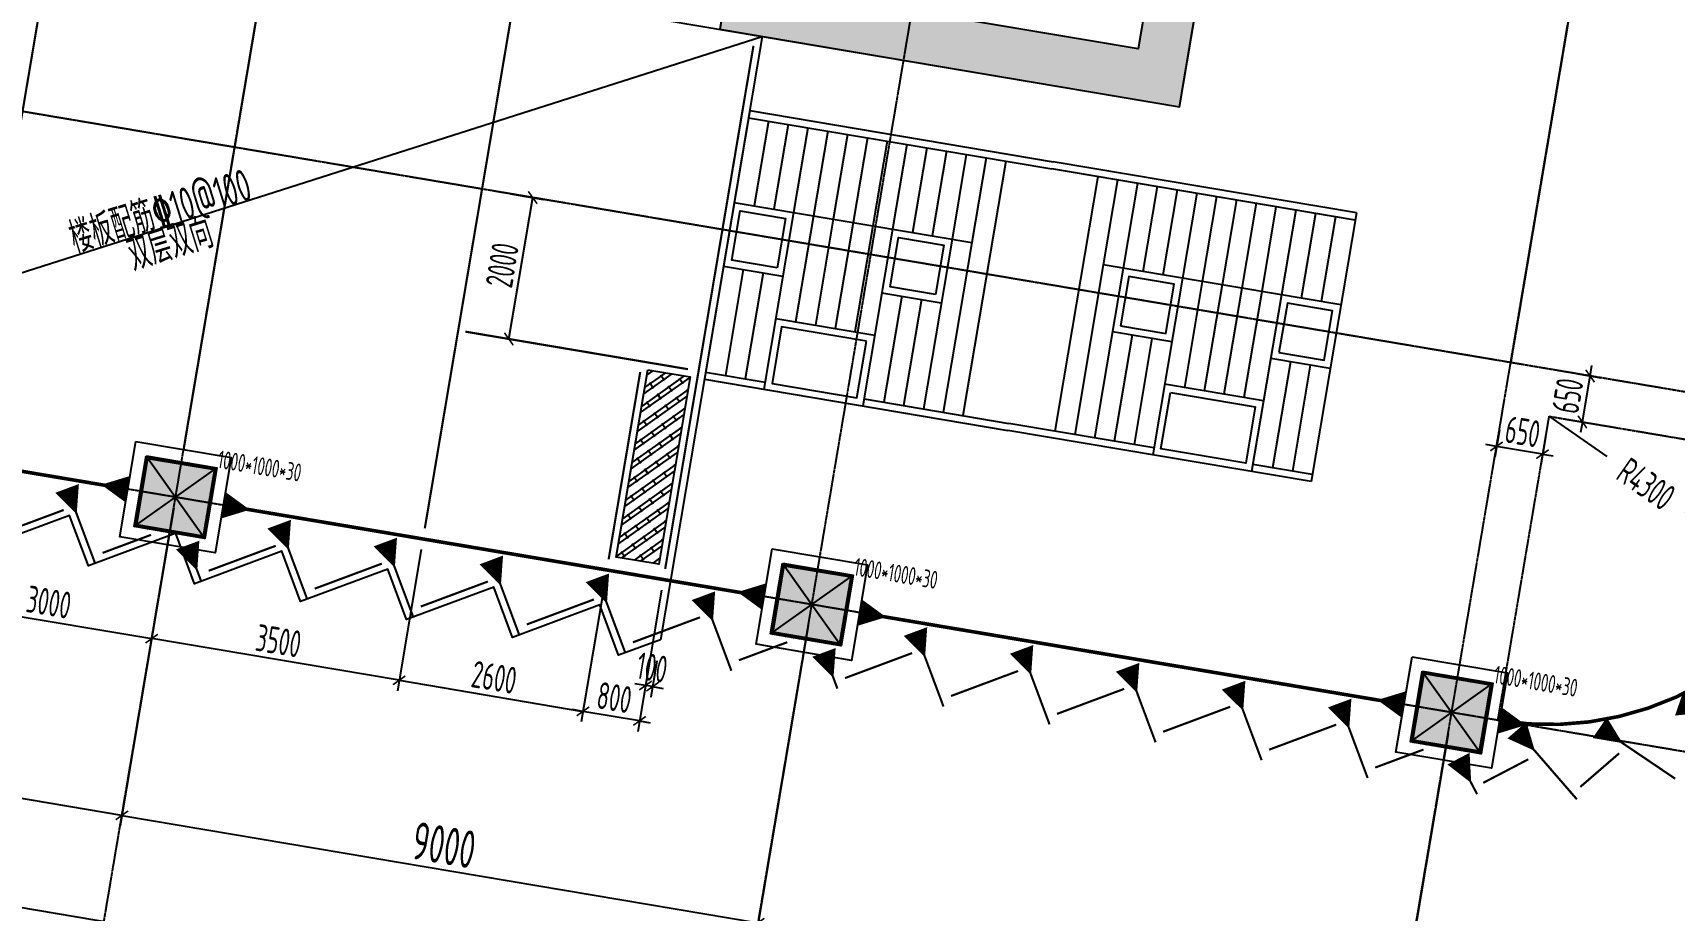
# Model space of a CAD drawing. Header units: inches. Extents: x 27 to 78955, y -206 to 80389.
# Drawn here: x 22057 to 44950, y 27128 to 39366 of the extents above; entities that cross this region are included whole.
import ezdxf
from ezdxf.enums import TextEntityAlignment as Align

# ---------------------------------------------------------------- set-up
doc = ezdxf.new("R2010")
doc.units = ezdxf.units.IN
doc.header["$MEASUREMENT"] = 0
for name, pattern in [('T1-AXIS-150$0$CENTER', [2, 1.25, -0.25, 0.25, -0.25]), ('T1-COLS-F10~F19$0$HIDDEN', [0.375, 0.25, -0.125]), ('T1-PLAN-F11$0$CENTER', [2, 1.25, -0.25, 0.25, -0.25]), ('T1-PLAN-F11$0$HIDDEN', [0.375, 0.25, -0.125])]:
    doc.linetypes.add(name, pattern=pattern)
for name, color, linetype in [('T1-AXIS-150$0$0S-AXIS', 1, 'T1-AXIS-150$0$CENTER'), ('T1-AXIS-150$0$0S-AXIS-DIMS', 1, 'Continuous'), ('T1-COLS-F10~F19$0$0S-COLS', 90, 'T1-COLS-F10~F19$0$HIDDEN'), ('T1-COLS-F10~F19$0$0S-COLS-HATCH', 8, 'Continuous'), ('T1-COLS-F10~F19$0$0S-SCOLS-LINE', 2, 'Continuous'), ('T1-CORE-F11~F19$0$0S-WALL-HATCH', 8, 'Continuous'), ('T1-CORE-F11~F19$0$0S-WALL-LINE', 3, 'Continuous'), ('T1-PLAN-F11$0$0S-AXIS', 21, 'T1-PLAN-F11$0$CENTER'), ('T1-PLAN-F11$0$0S-SBEAM-FB', 7, 'T1-PLAN-F11$0$HIDDEN'), ('T1-PLAN-F11$0$0S-SBEAM-SB', 3, 'T1-PLAN-F11$0$HIDDEN'), ('T1-PLAN-F11$0$0S-SLAB-HOLE', 210, 'Continuous'), ('T1-PLAN-F11$0$0S-SLAB-LINE', 40, 'Continuous'), ('T1-PLAN-F11$0$0S-SLAB-SYMB', 10, 'Continuous'), ('T1-PLAN-F11$0$0S-SLAB-TEXT', 4, 'Continuous'), ('T1-PLAN-F11$0$0S-SYMB', 10, 'Continuous'), ('T1-PLAN-F11$0$0S-SYMB-DIMS', 21, 'Continuous')]:
    doc.layers.add(name, color=color, linetype=linetype)
doc.layers.add('T1-COLS-F10~F19$0$0-COLS-定位用', color=21, linetype='Continuous', plot=False)
doc.styles.add('T1-AXIS-150$0$XD2008', font='xd-hzs.shx', dxfattribs={"width": 0.7, "bigfont": 'xd-hztxt.shx'})
doc.styles.add('T1-COLS-F10~F19$0$XD2008', font='xd-hzs.shx', dxfattribs={"width": 0.7, "bigfont": 'xd-hztxt.shx'})
doc.styles.add('T1-CORE-F11~F19$0$XD2008', font='xd-hzs.shx', dxfattribs={"width": 0.7, "bigfont": 'xd-hztxt.shx'})
doc.styles.add('T1-PLAN-F11$0$XD2008', font='xd-hzs.shx', dxfattribs={"width": 0.7, "bigfont": 'xd-hztxt.shx'})
doc.styles.add('T1-PLAN-F11$0$样式 1', font='XD-HZS.shx', dxfattribs={"width": 0.7, "height": 525, "bigfont": 'xd-hztxt.shx'})
doc.dimstyles.new('T1-AXIS-150$0$XD150$0', dxfattribs={"dimscale": 150, "dimtxt": 3.5, "dimasz": 1, "dimexe": 1, "dimexo": 2, "dimgap": 0.5, "dimtad": 1, "dimdec": 0, "dimdsep": 46, "dimtxsty": 'T1-AXIS-150$0$XD2008', "dimblk": 'T1-AXIS-150$0$_ARCHTICK', "dimcen": 2.5, "dimclrt": 4, "dimaunit": 1, "dimadec": 0, "dimazin": 0, "dimtfac": 1, "dimtdec": 0, "dimtix": 1, "dimtmove": 0, "dimatfit": 3, "dimfxl": 1, "dimtolj": 1, "dimtzin": 0, "dimarcsym": 0})
doc.dimstyles.new('T1-PLAN-F11$0$XD150', dxfattribs={"dimscale": 150, "dimtxt": 2.5, "dimasz": 1.5, "dimexe": 1, "dimexo": 2, "dimgap": 0.5, "dimtad": 1, "dimdec": 0, "dimdsep": 46, "dimtxsty": 'T1-PLAN-F11$0$XD2008', "dimblk": 'T1-PLAN-F11$0$_ARCHTICK', "dimcen": 2.5, "dimclrt": 4, "dimadec": 1, "dimazin": 0, "dimtfac": 1, "dimtdec": 0, "dimtix": 1, "dimtmove": 2, "dimatfit": 3, "dimldrblk": 'T1-PLAN-F11$0$_ARCHTICK', "dimfxl": 1, "dimtolj": 1, "dimtzin": 0, "dimarcsym": 0})
doc.dimstyles.new('T1-PLAN-F11$0$XD150$0', dxfattribs={"dimscale": 150, "dimtxt": 2.5, "dimasz": 1, "dimexe": 1, "dimexo": 2, "dimgap": 0.5, "dimtad": 1, "dimdec": 0, "dimdsep": 46, "dimtxsty": 'T1-PLAN-F11$0$XD2008', "dimblk": 'T1-PLAN-F11$0$_ARCHTICK', "dimcen": 2.5, "dimclrt": 4, "dimadec": 0, "dimazin": 0, "dimtfac": 1, "dimtdec": 0, "dimtix": 1, "dimtmove": 0, "dimatfit": 3, "dimfxl": 1, "dimtolj": 1, "dimtzin": 0, "dimarcsym": 0})

# ---------------------------------------------------------------- blocks, each defined once
blk = doc.blocks.new('T1-COLS-F10~F19$0$COLS-T1-1000x1000x30')
at = {"layer": 'T1-COLS-F10~F19$0$0S-COLS-HATCH'}
h = blk.add_hatch(dxfattribs=at)
h.set_pattern_fill('ANSI31', color=256, scale=5)
h.set_pattern_definition([(45, (0, 0), (-11.22532, 11.22532), [])])
h.paths.add_polyline_path([(-470, 470), (470, 470), (470, -470), (-470, -470)], flags=16)
h.paths.add_polyline_path([(-500, 500), (500, 500), (500, -500), (-500, -500)])
h = blk.add_hatch(color=256, dxfattribs=at)
h.dxf.hatch_style = 1
h.paths.add_polyline_path([(-470, 470), (470, 470), (470, -470), (-470, -470)])
at = {"layer": 'Defpoints', "color": 8}
blk.add_lwpolyline([(-675, 675), (675, 675), (675, -675), (-675, -675)], close=True, dxfattribs=at)
at = {"layer": 'T1-COLS-F10~F19$0$0-COLS-定位用'}
for p, q in [((-500, -500), (500, 500)), ((-500, 500), (500, -500))]:
    blk.add_line(p, q, dxfattribs=at)
at = {"layer": 'T1-COLS-F10~F19$0$0S-SCOLS-LINE'}
for points in [[(-500, 500), (500, 500), (500, -500), (-500, -500)], [(-470, 470), (470, 470), (470, -470), (-470, -470)]]:
    blk.add_lwpolyline(points, close=True, dxfattribs=at)
at = {"layer": 'Defpoints', "insert": (500, 500), "char_height": 250, "attachment_point": 7, "style": 'T1-COLS-F10~F19$0$XD2008'}
blk.add_mtext('\\A1;1000*1000*30', dxfattribs=at)
blk = doc.blocks.new('T1-AXIS-150$0$_ARCHTICK')
at = {"color": 0, "linetype": 'ByBlock', "const_width": 0.15}
blk.add_lwpolyline([(-0.5, -0.5), (0.5, 0.5)], dxfattribs=at)
blk = doc.blocks.new('*D134')
at = {"layer": 'Defpoints', "color": 0, "transparency": 16777216}
for p in [(12288108, 1252524), (12324593, 1246368), (12323595, 1240452)]:
    blk.add_point(p, dxfattribs=at)
at = {"layer": 'T1-AXIS-150$0$0S-AXIS-DIMS', "color": 0, "lineweight": -2, "transparency": 16777216}
for p, q in [((12288059, 1252228), (12287085, 1246459)), ((12287110, 1246607), (12323595, 1240452)), ((12324543, 1246072), (12323570, 1240304))]:
    blk.add_line(p, q, dxfattribs=at)
at = {"layer": 'T1-AXIS-150$0$0S-AXIS-DIMS', "color": 0, "lineweight": -2, "transparency": 16777216, "xscale": 150, "yscale": 150, "zscale": 150}
for p, rotation in [((12287110, 1246607), 170.4236160359815), ((12323595, 1240452), 350.4236160359815)]:
    blk.add_blockref('T1-AXIS-150$0$_ARCHTICK', p, dxfattribs=dict(at, rotation=rotation))
at = {"layer": 'T1-AXIS-150$0$0S-AXIS-DIMS', "color": 4, "transparency": 16777216, "insert": (12305409, 1243862), "char_height": 525, "attachment_point": 5, "rotation": 350.4236, "style": 'T1-AXIS-150$0$XD2008'}
blk.add_mtext('\\A1;37000', dxfattribs=at)
blk = doc.blocks.new('*D135')
at = {"layer": 'Defpoints', "color": 0, "transparency": 16777216}
for p in [(12301913, 1250195), (12310788, 1248697), (12310039, 1244260)]:
    blk.add_point(p, dxfattribs=at)
at = {"layer": 'T1-AXIS-150$0$0S-AXIS-DIMS', "color": 0, "lineweight": -2, "transparency": 16777216}
for p, q in [((12301863, 1249899), (12301140, 1245609)), ((12310738, 1248401), (12310014, 1244112)), ((12301165, 1245757), (12310039, 1244260))]:
    blk.add_line(p, q, dxfattribs=at)
at = {"layer": 'T1-AXIS-150$0$0S-AXIS-DIMS', "color": 0, "lineweight": -2, "transparency": 16777216, "xscale": 150, "yscale": 150, "zscale": 150}
for p, rotation in [((12301165, 1245757), 170.4236160359786), ((12310039, 1244260), 350.4236160359786)]:
    blk.add_blockref('T1-AXIS-150$0$_ARCHTICK', p, dxfattribs=dict(at, rotation=rotation))
at = {"layer": 'T1-AXIS-150$0$0S-AXIS-DIMS', "color": 4, "transparency": 16777216, "insert": (12305658, 1245341), "char_height": 525, "attachment_point": 5, "rotation": 350.4236, "style": 'T1-AXIS-150$0$XD2008'}
blk.add_mtext('\\A1;9000', dxfattribs=at)
blk = doc.blocks.new('*D136')
at = {"layer": 'Defpoints', "color": 0, "transparency": 16777216}
for p in [(12310788, 1248697), (12319712, 1247192), (12318963, 1242754)]:
    blk.add_point(p, dxfattribs=at)
at = {"layer": 'T1-AXIS-150$0$0S-AXIS-DIMS', "color": 0, "lineweight": -2, "transparency": 16777216}
for p, q in [((12310738, 1248401), (12310014, 1244112)), ((12319662, 1246896), (12318938, 1242607)), ((12310039, 1244260), (12318963, 1242754))]:
    blk.add_line(p, q, dxfattribs=at)
at = {"layer": 'T1-AXIS-150$0$0S-AXIS-DIMS', "color": 0, "lineweight": -2, "transparency": 16777216, "xscale": 150, "yscale": 150, "zscale": 150}
for p, rotation in [((12310039, 1244260), 170.4236160359786), ((12318963, 1242754), 350.4236160359786)]:
    blk.add_blockref('T1-AXIS-150$0$_ARCHTICK', p, dxfattribs=dict(at, rotation=rotation))
at = {"layer": 'T1-AXIS-150$0$0S-AXIS-DIMS', "color": 4, "transparency": 16777216, "insert": (12314557, 1243840), "char_height": 525, "attachment_point": 5, "rotation": 350.4236, "style": 'T1-AXIS-150$0$XD2008'}
blk.add_mtext('\\A1;9050', dxfattribs=at)
blk = doc.blocks.new('*D137')
at = {"layer": 'Defpoints', "color": 0, "transparency": 16777216}
for p in [(12319712, 1247192), (12324593, 1246368), (12323844, 1241931)]:
    blk.add_point(p, dxfattribs=at)
at = {"layer": 'T1-AXIS-150$0$0S-AXIS-DIMS', "color": 0, "lineweight": -2, "transparency": 16777216}
for p, q in [((12319662, 1246896), (12318938, 1242607)), ((12324543, 1246072), (12323819, 1241783)), ((12318963, 1242754), (12323844, 1241931))]:
    blk.add_line(p, q, dxfattribs=at)
at = {"layer": 'T1-AXIS-150$0$0S-AXIS-DIMS', "color": 0, "lineweight": -2, "transparency": 16777216, "xscale": 150, "yscale": 150, "zscale": 150}
for p, rotation in [((12318963, 1242754), 170.4236160359781), ((12323844, 1241931), 350.4236160359781)]:
    blk.add_blockref('T1-AXIS-150$0$_ARCHTICK', p, dxfattribs=dict(at, rotation=rotation))
at = {"layer": 'T1-AXIS-150$0$0S-AXIS-DIMS', "color": 4, "transparency": 16777216, "insert": (12321460, 1242675), "char_height": 525, "attachment_point": 5, "rotation": 350.4236, "style": 'T1-AXIS-150$0$XD2008'}
blk.add_mtext('\\A1;4950', dxfattribs=at)
blk = doc.blocks.new('*D151')
at = {"layer": 'Defpoints', "color": 0, "transparency": 16777216}
for p in [(12292990, 1251700), (12301913, 1250195), (12292241, 1247263)]:
    blk.add_point(p, dxfattribs=at)
at = {"layer": 'T1-AXIS-150$0$0S-AXIS-DIMS', "color": 0, "lineweight": -2, "transparency": 16777216}
for p, q in [((12292940, 1251404), (12292216, 1247115)), ((12301863, 1249899), (12301140, 1245609)), ((12301165, 1245757), (12292241, 1247263))]:
    blk.add_line(p, q, dxfattribs=at)
at = {"layer": 'T1-AXIS-150$0$0S-AXIS-DIMS', "color": 0, "lineweight": -2, "transparency": 16777216, "xscale": 150, "yscale": 150, "zscale": 150}
for p, rotation in [((12292241, 1247263), 170.423616035984), ((12301165, 1245757), 350.423616035984)]:
    blk.add_blockref('T1-AXIS-150$0$_ARCHTICK', p, dxfattribs=dict(at, rotation=rotation))
at = {"layer": 'T1-AXIS-150$0$0S-AXIS-DIMS', "color": 4, "transparency": 16777216, "insert": (12296759, 1246843), "char_height": 525, "attachment_point": 5, "rotation": 350.4236, "style": 'T1-AXIS-150$0$XD2008'}
blk.add_mtext('\\A1;9050', dxfattribs=at)
blk = doc.blocks.new('T1-PLAN-F11$0$Stair-全段')
at = {"layer": 'T1-PLAN-F11$0$0S-SYMB'}
for points in [[(-8220, 3800), (-3930, 3800)], [(-8220, 3800), (-8220, 0)], [(-8220, 3700), (-3930, 3700)], [(-7940, 3700), (-7940, 2500)], [(-7660, 3700), (-7660, 2500)], [(-7380, 3700), (-7380, 2500)], [(-7100, 3700), (-7100, 2500)], [(-6820, 3700), (-6820, 2500)], [(-6540, 3700), (-6540, 2500)], [(-6260, 3700), (-6260, 2500)], [(-5980, 3700), (-5980, 2500)], [(-5700, 3700), (-5700, 2500)], [(-5420, 3700), (-5420, 2500)], [(-5140, 3700), (-5140, 2500)], [(-4860, 3700), (-4860, 2500)], [(-4580, 3700), (-4580, 100)], [(360, 3800), (-3930, 3800)], [(360, 3700), (-3930, 3700)], [(-3280, 3700), (-3280, 100)], [(-3000, 3700), (-3000, 2500)], [(-2720, 3700), (-2720, 2500)], [(-2440, 3700), (-2440, 2500)], [(-2160, 3700), (-2160, 2500)], [(-1880, 3700), (-1880, 2500)], [(-1600, 3700), (-1600, 2500)], [(-1320, 3700), (-1320, 2500)], [(-1040, 3700), (-1040, 2500)], [(-760, 3700), (-760, 2500)], [(-480, 3700), (-480, 2500)], [(-200, 3700), (-200, 2500)], [(80, 3700), (80, 2500)], [(360, 3800), (360, 0)], [(-8220, 2500), (-4860, 2500)], [(-7380, 2500), (-7380, 0)], [(-7100, 2500), (-7100, 1000)], [(-6820, 2500), (-6820, 1000)], [(-6540, 2500), (-6540, 1000)], [(-6260, 2500), (-6260, 1000)], [(-5980, 2500), (-5980, 0)], [(-5140, 2500), (-5140, 100)], [(-4860, 2500), (-4860, 100)], [(360, 2500), (-3000, 2500)], [(-3000, 2500), (-3000, 100)], [(-2720, 2500), (-2720, 100)], [(-1880, 2500), (-1880, 0)], [(-1600, 2500), (-1600, 1000)], [(-1320, 2500), (-1320, 1000)], [(-1040, 2500), (-1040, 1000)], [(-760, 2500), (-760, 1000)], [(-480, 2500), (-480, 0)], [(-8220, 1600), (-7380, 1600)], [(-7940, 1600), (-7940, 100)], [(-7660, 1600), (-7660, 100)], [(-5980, 1600), (-5140, 1600)], [(-5700, 1600), (-5700, 100)], [(-5420, 1600), (-5420, 100)], [(-1880, 1600), (-2720, 1600)], [(-2440, 1600), (-2440, 100)], [(-2160, 1600), (-2160, 100)], [(360, 1600), (-480, 1600)], [(-200, 1600), (-200, 100)], [(80, 1600), (80, 100)], [(-7380, 1000), (-5980, 1000)], [(-480, 1000), (-1880, 1000)], [(-8220, 100), (-7380, 100)], [(-8220, 0), (-3930, 0)], [(-5980, 100), (-3930, 100)], [(-1880, 100), (-3930, 100)], [(360, 0), (-3930, 0)], [(360, 100), (-480, 100)]]:
    blk.add_lwpolyline(points, dxfattribs=at)
for points in [[(-7480, 1700), (-8120, 1700), (-8120, 2400), (-7480, 2400)], [(-5240, 1700), (-5880, 1700), (-5880, 2400), (-5240, 2400)], [(-2620, 1700), (-1980, 1700), (-1980, 2400), (-2620, 2400)], [(-380, 1700), (260, 1700), (260, 2400), (-380, 2400)], [(-6080, 900), (-7280, 900), (-7280, 100), (-6080, 100)], [(-1780, 900), (-580, 900), (-580, 100), (-1780, 100)]]:
    blk.add_lwpolyline(points, close=True, dxfattribs=at)
blk = doc.blocks.new('T1-CORE-F11~F19')
at = {"layer": 'T1-CORE-F11~F19$0$0S-WALL-HATCH'}
h = blk.add_hatch(color=256, dxfattribs=at)
h.dxf.hatch_style = 1
h.paths.add_polyline_path([(12310816, 1275009), (12310591, 1273678), (12310295, 1273728), (12310462, 1274714), (12304496, 1275721), (12305012, 1278777), (12303533, 1279027), (12303017, 1275970), (12302327, 1276087), (12302959, 1279834), (12310650, 1278536), (12310534, 1277846), (12305308, 1278728), (12304850, 1276016)])
h = blk.add_hatch(color=256, dxfattribs=at)
h.dxf.hatch_style = 1
h.paths.add_polyline_path([(12318893, 1273292), (12319525, 1277039), (12312622, 1278203), (12312506, 1277513), (12318718, 1276465), (12318260, 1273753), (12318260, 1273753), (12318211, 1273458), (12318202, 1273408)])
h = blk.add_hatch(color=256, dxfattribs=at)
h.dxf.hatch_style = 1
h.paths.add_polyline_path([(12302601, 1273505), (12301911, 1273621), (12300547, 1265536), (12301237, 1265419), (12301719, 1268279), (12302557, 1268137), (12302624, 1268532), (12301786, 1268673)])
h = blk.add_hatch(color=256, dxfattribs=at)
h.dxf.hatch_style = 1
h.paths.add_polyline_path([(12309231, 1267417), (12309996, 1271953), (12309503, 1272036), (12309553, 1272332), (12310342, 1272199), (12309526, 1267367), (12311449, 1267043), (12311383, 1266649), (12305663, 1267613), (12305181, 1264754), (12304836, 1264812), (12305385, 1268066)])
h = blk.add_hatch(color=256, dxfattribs=at)
h.dxf.hatch_style = 1
h.paths.add_polyline_path([(12318477, 1270827), (12317786, 1270943), (12316971, 1266111), (12314112, 1266594), (12314045, 1266199), (12316905, 1265717), (12316422, 1262857), (12317112, 1262741)])
h = blk.add_hatch(color=256, dxfattribs=at)
h.dxf.hatch_style = 1
h.paths.add_polyline_path([(12304237, 1261262), (12304582, 1261204), (12304100, 1258344), (12306959, 1257862), (12306843, 1257172), (12299349, 1258436), (12299948, 1261986), (12300638, 1261869), (12300155, 1259010), (12303755, 1258403)])
h = blk.add_hatch(color=256, dxfattribs=at)
h.dxf.hatch_style = 1
h.paths.add_polyline_path([(12309622, 1257413), (12309505, 1256723), (12315915, 1255641), (12316514, 1259191), (12315823, 1259307), (12315341, 1256448)])
at = {"layer": 'Defpoints', "color": 6}
for p, q in [((12314003, 1277970), (12315267, 1277047)), ((12314348, 1277912), (12314429, 1277189)), ((12313886, 1277280), (12315383, 1277738)), ((12314231, 1277222), (12314545, 1277879)), ((12314724, 1277139), (12315038, 1277796)), ((12314841, 1277829), (12314922, 1277106)), ((12314881, 1277467), (12314768, 1276795)), ((12318052, 1268312), (12317495, 1269217)), ((12317362, 1268429), (12318185, 1269101)), ((12317774, 1268765), (12319968, 1268395))]:
    blk.add_line(p, q, dxfattribs=at)
at = {"layer": 'Defpoints'}
for p, q in [((12301245, 1269677), (12302235, 1271336)), ((12301545, 1271452), (12301936, 1269561)), ((12301740, 1270506), (12304019, 1270122)), ((12302258, 1257945), (12303163, 1258502)), ((12302374, 1258636), (12303046, 1257812))]:
    blk.add_line(p, q, dxfattribs=at)
at = {"layer": 'Defpoints', "color": 6}
for points in [[(12314003, 1277970), (12315383, 1277738), (12315267, 1277047), (12313886, 1277280)], [(12314348, 1277912), (12314545, 1277879), (12314429, 1277189), (12314231, 1277222)], [(12314841, 1277829), (12315038, 1277796), (12314922, 1277106), (12314724, 1277139)], [(12317362, 1268429), (12317495, 1269217), (12318185, 1269101), (12318052, 1268312)]]:
    blk.add_lwpolyline(points, close=True, dxfattribs=at)
for points in [[(12314635, 1277509), (12314717, 1277995), (12316347, 1277720)], [(12314388, 1277550), (12314275, 1276878), (12316633, 1276480)]]:
    blk.add_lwpolyline(points, dxfattribs=at)
at = {"layer": 'Defpoints'}
for points in [[(12301545, 1271452), (12302235, 1271336), (12301936, 1269561), (12301245, 1269677)], [(12302374, 1258636), (12303163, 1258502), (12303046, 1257812), (12302258, 1257945)]]:
    blk.add_lwpolyline(points, close=True, dxfattribs=at)
blk.add_lwpolyline([(12302710, 1258224), (12302605, 1257601), (12304407, 1257296)], dxfattribs=at)
at = {"layer": 'T1-CORE-F11~F19$0$0S-WALL-LINE'}
for points in [[(12310816, 1275009), (12310591, 1273678), (12310295, 1273728), (12310462, 1274714), (12304496, 1275721), (12305012, 1278777), (12303533, 1279027), (12303017, 1275970), (12302327, 1276087), (12302959, 1279834), (12310650, 1278536), (12310534, 1277846), (12305308, 1278728), (12304850, 1276016), (12310816, 1275009)], [(12318893, 1273292), (12319525, 1277039), (12312622, 1278203), (12312506, 1277513), (12318718, 1276465), (12318260, 1273753), (12318260, 1273753), (12318211, 1273458), (12318211, 1273458), (12318202, 1273408), (12318893, 1273292)], [(12302601, 1273505), (12301911, 1273621), (12301911, 1273621), (12300547, 1265536), (12301237, 1265419), (12301719, 1268279), (12302557, 1268137), (12302624, 1268532), (12301786, 1268673), (12302601, 1273505)], [(12309231, 1267417), (12309996, 1271953), (12309503, 1272036), (12309553, 1272332), (12310342, 1272199), (12309526, 1267367), (12311449, 1267043), (12311383, 1266649), (12305663, 1267613), (12305181, 1264754), (12304836, 1264812), (12305385, 1268066), (12309231, 1267417), (12309231, 1267417)], [(12318477, 1270827), (12317786, 1270943), (12316971, 1266111), (12314112, 1266594), (12314045, 1266199), (12316905, 1265717), (12316422, 1262857), (12317112, 1262741), (12318477, 1270827)]]:
    blk.add_lwpolyline(points, dxfattribs=at)
for points in [[(12304237, 1261262), (12304582, 1261204), (12304100, 1258344), (12306959, 1257862), (12306843, 1257172), (12299349, 1258436), (12299948, 1261986), (12300638, 1261869), (12300155, 1259010), (12303755, 1258403)], [(12309622, 1257413), (12309505, 1256723), (12315915, 1255641), (12316514, 1259191), (12315823, 1259307), (12315341, 1256448)]]:
    blk.add_lwpolyline(points, close=True, dxfattribs=at)
at = {"layer": 'Defpoints', "color": 6, "char_height": 150, "rotation": 350.4236, "style": 'T1-CORE-F11~F19$0$XD2008'}
for s, insert, attachment_point in [('\\A1;F19:1400x1100 洞顶齐板底', (12314773, 1278010), 7), ('\\A1;贾工用，预留273套管 ', (12314916, 1276745), 1), ('\\A1;F18:预留套管 中心标高距梁底200 ', (12314924, 1276793), 7), ('\\A1;F16~F17:800x400 洞顶齐板底', (12318225, 1268713), 7), ('\\A1;F19:800x800 洞顶齐梁底', (12318217, 1268666), 1)]:
    blk.add_mtext(s, dxfattribs=dict(at, insert=insert, attachment_point=attachment_point))
at = {"layer": 'Defpoints', "char_height": 150, "rotation": 350.4236, "style": 'T1-CORE-F11~F19$0$XD2008'}
for s, insert, attachment_point in [('\\A1;F10~F15:1800x600 洞顶齐板底', (12302191, 1270455), 7), ('\\A1;F19:1800x1000 洞顶齐板底', (12302183, 1270407), 1), ('\\A1;F10~F12:800x400 洞顶齐板底', (12302662, 1257615), 7)]:
    blk.add_mtext(s, dxfattribs=dict(at, insert=insert, attachment_point=attachment_point))
blk = doc.blocks.new('T1-PLAN-F11$0$0')
at = {"layer": 'T1-PLAN-F11$0$0S-SBEAM-FB', "linetype": 'Continuous', "const_width": 50}
blk.add_lwpolyline([(183385, -5872, 0.410812), (187660, -1597, 0.410812)], format="xyb", dxfattribs=at)
for points in [[(171660, -5872), (172985, -5872)], [(174335, -5872), (182035, -5872)]]:
    blk.add_lwpolyline(points, dxfattribs=at)
blk = doc.blocks.new('T1-PLAN-F11$0$_ARCHTICK')
at = {"color": 0, "linetype": 'ByBlock', "const_width": 0.15}
blk.add_lwpolyline([(-0.5, -0.5), (0.5, 0.5)], dxfattribs=at)
blk = doc.blocks.new('*D166')
at = {"layer": 'Defpoints', "color": 0, "transparency": 16777216}
for p in [(21114, 33535), (24073, 33036), (23715, 30916)]:
    blk.add_point(p, dxfattribs=at)
at = {"layer": 'T1-PLAN-F11$0$0S-SYMB-DIMS', "color": 0, "lineweight": -2, "transparency": 16777216}
for p, q in [((21065, 33239), (20732, 31267)), ((24023, 32740), (23690, 30768)), ((20757, 31415), (23715, 30916))]:
    blk.add_line(p, q, dxfattribs=at)
at = {"layer": 'T1-PLAN-F11$0$0S-SYMB-DIMS', "color": 0, "lineweight": -2, "transparency": 16777216, "xscale": 150, "yscale": 150, "zscale": 150}
for p, rotation in [((20757, 31415), 170.4236160328897), ((23715, 30916), 350.4236160328897)]:
    blk.add_blockref('T1-PLAN-F11$0$_ARCHTICK', p, dxfattribs=dict(at, rotation=rotation))
at = {"layer": 'T1-PLAN-F11$0$0S-SYMB-DIMS', "color": 4, "transparency": 16777216, "insert": (22280, 31424), "char_height": 375, "attachment_point": 5, "rotation": 350.4236, "style": 'T1-PLAN-F11$0$XD2008'}
blk.add_mtext('\\A1;3000', dxfattribs=at)
blk = doc.blocks.new('*D167')
at = {"layer": 'Defpoints', "color": 0, "transparency": 16777216}
for p in [(24073, 33036), (27524, 32454), (23715, 30916)]:
    blk.add_point(p, dxfattribs=at)
at = {"layer": 'T1-PLAN-F11$0$0S-SYMB-DIMS', "color": 0, "lineweight": -2, "transparency": 16777216}
for p, q in [((24023, 32740), (23690, 30768)), ((27474, 32158), (27141, 30186)), ((27166, 30334), (23715, 30916))]:
    blk.add_line(p, q, dxfattribs=at)
at = {"layer": 'T1-PLAN-F11$0$0S-SYMB-DIMS', "color": 0, "lineweight": -2, "transparency": 16777216, "xscale": 150, "yscale": 150, "zscale": 150}
for p, rotation in [((23715, 30916), 170.4236160328897), ((27166, 30334), 350.4236160328897)]:
    blk.add_blockref('T1-PLAN-F11$0$_ARCHTICK', p, dxfattribs=dict(at, rotation=rotation))
at = {"layer": 'T1-PLAN-F11$0$0S-SYMB-DIMS', "color": 4, "transparency": 16777216, "insert": (25484, 30884), "char_height": 375, "attachment_point": 5, "rotation": 350.4236, "style": 'T1-PLAN-F11$0$XD2008'}
blk.add_mtext('\\A1;3500', dxfattribs=at)
blk = doc.blocks.new('*D187')
at = {"layer": 'Defpoints', "color": 0, "transparency": 16777216}
for p in [(27524, 32454), (30088, 32021), (29730, 29901)]:
    blk.add_point(p, dxfattribs=at)
at = {"layer": 'T1-PLAN-F11$0$0S-SYMB-DIMS', "color": 0, "lineweight": -2, "transparency": 16777216}
for p, q in [((27474, 32158), (27141, 30186)), ((30038, 31725), (29705, 29753)), ((27166, 30334), (29730, 29901))]:
    blk.add_line(p, q, dxfattribs=at)
at = {"layer": 'T1-PLAN-F11$0$0S-SYMB-DIMS', "color": 0, "lineweight": -2, "transparency": 16777216, "xscale": 150, "yscale": 150, "zscale": 150}
for p, rotation in [((27166, 30334), 170.4236160328897), ((29730, 29901), 350.4236160328897)]:
    blk.add_blockref('T1-PLAN-F11$0$_ARCHTICK', p, dxfattribs=dict(at, rotation=rotation))
at = {"layer": 'T1-PLAN-F11$0$0S-SYMB-DIMS', "color": 4, "transparency": 16777216, "insert": (28492, 30376), "char_height": 375, "attachment_point": 5, "rotation": 350.4236, "style": 'T1-PLAN-F11$0$XD2008'}
blk.add_mtext('\\A1;2600', dxfattribs=at)
blk = doc.blocks.new('*D195')
at = {"layer": 'Defpoints', "color": 0, "transparency": 16777216}
for p in [(43311, 34658), (43777, 34579), (43202, 34017)]:
    blk.add_point(p, dxfattribs=at)
at = {"layer": 'T1-PLAN-F11$0$0S-SYMB-DIMS', "color": 0, "lineweight": -2, "transparency": 16777216}
for p, q in [((43606, 34608), (43925, 34555)), ((43669, 33939), (43777, 34579)), ((43777, 34579), (43802, 34727)), ((43498, 33967), (43817, 33914)), ((43669, 33939), (43644, 33791))]:
    blk.add_line(p, q, dxfattribs=at)
at = {"layer": 'T1-PLAN-F11$0$0S-SYMB-DIMS', "color": 0, "lineweight": -2, "transparency": 16777216, "xscale": 150, "yscale": 150, "zscale": 150}
for p, rotation in [((43777, 34579), 260.4236160658563), ((43669, 33939), 80.42361606585625)]:
    blk.add_blockref('T1-PLAN-F11$0$_ARCHTICK', p, dxfattribs=dict(at, rotation=rotation))
at = {"layer": 'T1-PLAN-F11$0$0S-SYMB-DIMS', "color": 4, "transparency": 16777216, "insert": (43464, 34303), "char_height": 375, "attachment_point": 5, "rotation": 80.4236, "style": 'T1-PLAN-F11$0$XD2008'}
blk.add_mtext('\\A1;650', dxfattribs=at)
blk = doc.blocks.new('*D196')
at = {"layer": 'Defpoints', "color": 0, "transparency": 16777216}
for p in [(42561, 34125), (43202, 34017), (42472, 33597)]:
    blk.add_point(p, dxfattribs=at)
at = {"layer": 'T1-PLAN-F11$0$0S-SYMB-DIMS', "color": 0, "lineweight": -2, "transparency": 16777216}
for p, q in [((42512, 33830), (42447, 33449)), ((43153, 33721), (43088, 33341)), ((42472, 33597), (42325, 33622)), ((43113, 33489), (42472, 33597)), ((43113, 33489), (43261, 33464))]:
    blk.add_line(p, q, dxfattribs=at)
at = {"layer": 'T1-PLAN-F11$0$0S-SYMB-DIMS', "color": 0, "lineweight": -2, "transparency": 16777216, "xscale": 150, "yscale": 150, "zscale": 150}
for p, rotation in [((42472, 33597), 350.4236160328897), ((43113, 33489), 170.4236160328897)]:
    blk.add_blockref('T1-PLAN-F11$0$_ARCHTICK', p, dxfattribs=dict(at, rotation=rotation))
at = {"layer": 'T1-PLAN-F11$0$0S-SYMB-DIMS', "color": 4, "transparency": 16777216, "insert": (42837, 33802), "char_height": 375, "attachment_point": 5, "rotation": 350.4236, "style": 'T1-PLAN-F11$0$XD2008'}
blk.add_mtext('\\A1;650', dxfattribs=at)
blk = doc.blocks.new('*D197')
at = {"layer": 'Defpoints', "color": 0, "transparency": 16777216}
for p in [(43202, 34017), (46731, 31560)]:
    blk.add_point(p, dxfattribs=at)
at = {"layer": 'T1-PLAN-F11$0$0S-SYMB-DIMS', "color": 0, "lineweight": -2, "transparency": 16777216}
for p, q in [((43202, 34017), (44010, 33455)), ((46731, 31560), (45108, 32691))]:
    blk.add_line(p, q, dxfattribs=at)
blk.add_arc((43202, 34017), 4300, 264.421, 327.1482, dxfattribs=at)
at = {"layer": 'T1-PLAN-F11$0$0S-SYMB-DIMS', "color": 0, "lineweight": -2, "transparency": 16777216, "xscale": 225, "yscale": 225, "zscale": 225, "rotation": 325.1494689965838}
blk.add_blockref('T1-PLAN-F11$0$_ARCHTICK', (46731, 31560), dxfattribs=at)
at = {"layer": 'T1-PLAN-F11$0$0S-SYMB-DIMS', "color": 4, "transparency": 16777216, "insert": (44559, 33073), "char_height": 375, "attachment_point": 5, "rotation": 325.1495, "style": 'T1-PLAN-F11$0$XD2008'}
blk.add_mtext('\\A1;R4300', dxfattribs=at)
blk = doc.blocks.new('T1-PLAN-F11$0$幕墙钢梁')
at = {"layer": 'Defpoints', "color": 8, "linetype": 'T1-PLAN-F11$0$CENTER'}
blk.add_lwpolyline([(-27100, 27100), (0, 27100), (0, 0), (-27100, 0)], close=True, dxfattribs=at)
at = {"layer": 'T1-PLAN-F11$0$0S-SBEAM-SB', "linetype": 'Continuous'}
for points in [[(4354, -4509, 30, 30, 0), (3454, -4359, 30, 350, 0), (3108, -4301, 0, 0, 0)], [(3228, -5342, 30, 30, 0), (2391, -4961, 30, 350, 0), (2072, -4815, 0, 0, 0)], [(-10562, -5080, 350, 30, 0), (-10387, -5383, 30, 30, 0), (-10003, -6047, 0, 0, 0)], [(-7562, -5080, 350, 30, 0), (-7387, -5383, 30, 30, 0), (-7003, -6047, 0, 0, 0)], [(-6062, -5080, 350, 30, 0), (-5887, -5383, 30, 30, 0), (-5503, -6047, 0, 0, 0)], [(-4562, -5080, 350, 30, 0), (-4387, -5383, 30, 30, 0), (-4003, -6047, 0, 0, 0)], [(-3062, -5080, 350, 30, 0), (-2887, -5383, 30, 30, 0), (-2503, -6047, 0, 0, 0)], [(-1562, -5080, 350, 30, 0), (-1387, -5383, 30, 30, 0), (-1003, -6047, 0, 0, 0)], [(1924, -5854, 30, 30, 0), (1209, -5265, 30, 350, 0), (939, -5042, 0, 0, 0)], [(2398, -5123, 30, 30, 0), (1942, -5675, 0, 0, 0)], [(-8773, -5580, 350, 30, 0), (-8598, -5883, 30, 30, 0), (-8503, -6047, 0, 0, 0)], [(-7559, -5385, 30, 30, 0), (-8424, -5885, 0, 0, 0)], [(-6059, -5385, 30, 30, 0), (-6924, -5885, 0, 0, 0)], [(-4559, -5385, 30, 30, 0), (-5424, -5885, 0, 0, 0)], [(-3059, -5385, 30, 30, 0), (-3924, -5885, 0, 0, 0)], [(-1559, -5385, 30, 30, 0), (-2424, -5885, 0, 0, 0)], [(201, -5569, 350, 30, 0), (413, -5848, 30, 30, 0), (539, -6014, 0, 0, 0)], [(1163, -5416, 30, 30, 0), (598, -5844, 0, 0, 0)], [(-9301, -5525, 30, 30, 0), (-9924, -5885, 0, 0, 0)], [(-301, -5525, 30, 30, 0), (-924, -5885, 0, 0, 0)]]:
    blk.add_lwpolyline(points, format="xyseb", dxfattribs=at)
at = {"layer": 'T1-PLAN-F11$0$0S-SBEAM-SB'}
for points in [[(-19562, -5080, 350, 30, 0), (-19387, -5383, 30, 30, 0), (-19003, -6047, 0, 0, 0)], [(-16562, -5080, 350, 30, 0), (-16387, -5383, 30, 30, 0), (-16003, -6047, 0, 0, 0)], [(-15062, -5080, 350, 30, 0), (-14887, -5383, 30, 30, 0), (-14503, -6047, 0, 0, 0)], [(-13562, -5080, 350, 30, 0), (-13387, -5383, 30, 30, 0), (-13003, -6047, 0, 0, 0)], [(-12062, -5080, 350, 30, 0), (-11887, -5383, 30, 30, 0), (-11503, -6047, 0, 0, 0)], [(-19559, -5385, 30, 30, 0), (-20424, -5885, 0, 0, 0)], [(-17773, -5580, 350, 30, 0), (-17598, -5883, 30, 30, 0), (-17503, -6047, 0, 0, 0)], [(-16559, -5385, 30, 30, 0), (-17424, -5885, 0, 0, 0)], [(-15059, -5385, 30, 30, 0), (-15924, -5885, 0, 0, 0)], [(-13559, -5385, 30, 30, 0), (-14424, -5885, 0, 0, 0)], [(-12059, -5385, 30, 30, 0), (-12924, -5885, 0, 0, 0)], [(-10559, -5385, 30, 30, 0), (-11424, -5885, 0, 0, 0)], [(-18301, -5525, 30, 30, 0), (-18924, -5885, 0, 0, 0)]]:
    blk.add_lwpolyline(points, format="xyseb", dxfattribs=at)
at = {"layer": 'T1-PLAN-F11$0$0S-SBEAM-SB', "linetype": 'Continuous', "const_width": 30}
blk.add_lwpolyline([(-10559, -5385), (-11050, -5669)], dxfattribs=at)
blk = doc.blocks.new('*D211')
at = {"layer": 'Defpoints', "color": 0, "transparency": 16777216}
for p in [(30876, 31888), (30811, 30901), (30602, 30262)]:
    blk.add_point(p, dxfattribs=at)
at = {"layer": 'T1-PLAN-F11$0$0S-SYMB-DIMS', "color": 0, "lineweight": -2, "transparency": 16777216}
for p, q in [((30827, 31592), (30577, 30114)), ((30761, 30605), (30676, 30098)), ((30602, 30262), (30454, 30287)), ((30701, 30246), (30602, 30262)), ((30701, 30246), (30849, 30221))]:
    blk.add_line(p, q, dxfattribs=at)
at = {"layer": 'T1-PLAN-F11$0$0S-SYMB-DIMS', "color": 0, "lineweight": -2, "transparency": 16777216, "xscale": 150, "yscale": 150, "zscale": 150}
for p, rotation in [((30602, 30262), 350.4236160328897), ((30701, 30246), 170.4236160328897)]:
    blk.add_blockref('T1-PLAN-F11$0$_ARCHTICK', p, dxfattribs=dict(at, rotation=rotation))
at = {"layer": 'T1-PLAN-F11$0$0S-SYMB-DIMS', "color": 4, "transparency": 16777216, "insert": (30695, 30513), "char_height": 375, "attachment_point": 5, "rotation": 350.4236, "style": 'T1-PLAN-F11$0$XD2008'}
blk.add_mtext('\\A1;100', dxfattribs=at)
blk = doc.blocks.new('*D217')
at = {"layer": 'Defpoints', "color": 0, "transparency": 16777216}
for p in [(30088, 32021), (30876, 31888), (29730, 29901)]:
    blk.add_point(p, dxfattribs=at)
at = {"layer": 'T1-PLAN-F11$0$0S-SYMB-DIMS', "color": 0, "lineweight": -2, "transparency": 16777216}
for p, q in [((30038, 31725), (29705, 29753)), ((30827, 31592), (30494, 29620)), ((29730, 29901), (29582, 29926)), ((30519, 29768), (29730, 29901)), ((30519, 29768), (30667, 29743))]:
    blk.add_line(p, q, dxfattribs=at)
at = {"layer": 'T1-PLAN-F11$0$0S-SYMB-DIMS', "color": 0, "lineweight": -2, "transparency": 16777216, "xscale": 150, "yscale": 150, "zscale": 150}
for p, rotation in [((29730, 29901), 350.4236160328897), ((30519, 29768), 170.4236160328897)]:
    blk.add_blockref('T1-PLAN-F11$0$_ARCHTICK', p, dxfattribs=dict(at, rotation=rotation))
at = {"layer": 'T1-PLAN-F11$0$0S-SYMB-DIMS', "color": 4, "transparency": 16777216, "insert": (30168, 30093), "char_height": 375, "attachment_point": 5, "rotation": 350.4236, "style": 'T1-PLAN-F11$0$XD2008'}
blk.add_mtext('\\A1;800', dxfattribs=at)
blk = doc.blocks.new('*D270')
at = {"layer": 'Defpoints', "color": 0, "transparency": 16777216}
for p in [(28421, 37170), (29029, 37068), (28088, 35198)]:
    blk.add_point(p, dxfattribs=at)
at = {"layer": 'T1-PLAN-F11$0$0S-SYMB-DIMS', "color": 0, "lineweight": -2, "transparency": 16777216}
for p, q in [((28717, 37120), (29177, 37043)), ((28696, 35095), (29029, 37068)), ((28384, 35148), (28844, 35071))]:
    blk.add_line(p, q, dxfattribs=at)
at = {"layer": 'T1-PLAN-F11$0$0S-SYMB-DIMS', "color": 0, "lineweight": -2, "transparency": 16777216, "xscale": 150, "yscale": 150, "zscale": 150}
for p, rotation in [((29029, 37068), 80.42361606363698), ((28696, 35095), 260.423616063637)]:
    blk.add_blockref('T1-PLAN-F11$0$_ARCHTICK', p, dxfattribs=dict(at, rotation=rotation))
at = {"layer": 'T1-PLAN-F11$0$0S-SYMB-DIMS', "color": 4, "transparency": 16777216, "insert": (28604, 36125), "char_height": 375, "attachment_point": 5, "rotation": 80.4236, "style": 'T1-PLAN-F11$0$XD2008'}
blk.add_mtext('\\A1;2000', dxfattribs=at)
blk = doc.blocks.new('T1-AXIS-150')
at = {"layer": 'T1-AXIS-150$0$0S-AXIS'}
for p, q in [((12300665.6, 1242798.9), (12309283.2, 1293877.2)), ((12309540.2, 1241301.6), (12318157.8, 1292380)), ((12318464.1, 1239796), (12327081.7, 1290874.4)), ((12332664, 1250026.5), (12281684.4, 1258627.4)), ((12331840.5, 1245145.5), (12280860.9, 1253746.4))]:
    blk.add_line(p, q, dxfattribs=at)
at = {"layer": 'T1-AXIS-150$0$0S-AXIS-DIMS'}
dim = blk.add_aligned_dim(p1=(12288108.5, 1252523.6), p2=(12324592.9, 1246368.2), distance=-6000, dimstyle='T1-AXIS-150$0$XD150$0', dxfattribs=at)
dim.commit()
dim.dimension.update_dxf_attribs({"geometry": '*D134', "text_midpoint": (12305408.7, 1243862.4)})
for base, p1, p2, angle, picture, middle in [((12292240.9, 1247262.9), (12301913.4, 1250194.6), (12292989.5, 1251700.2), 350.42362, '*D151', (12296759, 1246842.9)), ((12310039.3, 1244260), (12301913.4, 1250194.6), (12310788, 1248697.3), 170.42362, '*D135', (12305658.2, 1245341.5)), ((12318963.2, 1242754.4), (12310788, 1248697.3), (12319711.9, 1247191.7), 170.42362, '*D136', (12314557.4, 1243840)), ((12323844.3, 1241931), (12319711.9, 1247191.7), (12324592.9, 1246368.2), 170.42362, '*D137', (12321459.9, 1242675.5))]:
    dim = blk.add_linear_dim(base=base, p1=p1, p2=p2, angle=angle, dimstyle='T1-AXIS-150$0$XD150$0', override={"dimtmove": 1}, dxfattribs=at)
    dim.commit()
    dim.dimension.update_dxf_attribs({"geometry": picture, "text_midpoint": middle})
blk = doc.blocks.new('T1-COLS-F10~F19')
blk.add_blockref('T1-AXIS-150', (0, 0))
at = {"layer": 'T1-COLS-F10~F19$0$0S-COLS', "rotation": 350.4236160359932}
for p in [(12301913, 1250195), (12310788, 1248697), (12319712, 1247192)]:
    blk.add_blockref('T1-COLS-F10~F19$0$COLS-T1-1000x1000x30', p, dxfattribs=at)

msp = doc.modelspace()

# ---------------------------------------------------------------- hatches: boundary and pattern name
at = {"layer": 'T1-PLAN-F11$0$0S-SLAB-HOLE'}
h = msp.add_hatch(dxfattribs=at)
h.set_pattern_fill('塑料', color=8, scale=75)
h.set_pattern_definition([(35.4236, (42718.94, 34757.95), (-108.6782, 152.7917), []), (35.4236, (42806.1, 34743.24), (-108.6782, 152.7917), []), (125.4236, (42875.36, 34774.1), (-152.7917, -108.6782), [92.5, -95])])
h.paths.add_polyline_path([(30635.4, 34666.9), (31227, 34567.1), (30786.2, 31954), (30194.5, 32053.9)])

# ---------------------------------------------------------------- linework, layer by layer
at = {"layer": 'T1-PLAN-F11$0$0S-AXIS'}
msp.add_line((42487.1, 29777.1), (14482.8, 34501.8), dxfattribs=at)
msp.add_arc((43202.4, 34017.2), 4300, 260.42359, 350.42367, dxfattribs=at)
at = {"layer": 'T1-PLAN-F11$0$0S-SBEAM-FB', "const_width": 50}
for points in [[(15789.4, 34281.4), (23382.1, 33000.4)], [(24713.3, 32775.8), (32256.7, 31503.1)], [(33587.8, 31278.5), (41180.5, 29997.5)]]:
    msp.add_lwpolyline(points, dxfattribs=at)
at = {"layer": 'T1-PLAN-F11$0$0S-SBEAM-FB', "color": 2}
for points in [[(23012.3, 33062.8, 0, 375, 0), (23382.1, 33000.4, 375, 375, 0)], [(25083, 32713.4, 0, 375, 0), (24713.3, 32775.8, 375, 375, 0)], [(31886.9, 31565.5, 0, 375, 0), (32256.7, 31503.1, 375, 375, 0)], [(33957.6, 31216.1, 0, 375, 0), (33587.8, 31278.5, 375, 375, 0)], [(40810.8, 30059.9, 0, 375, 0), (41180.5, 29997.5, 375, 375, 0)], [(42881.5, 29710.6, 0, 375, 0), (42511.7, 29772.9, 375, 375, 0)]]:
    msp.add_lwpolyline(points, format="xyseb", dxfattribs=at)
at = {"layer": 'T1-PLAN-F11$0$0S-SBEAM-FB', "const_width": 50}
msp.add_lwpolyline([(42511.7, 29773, 0.4108119), (47438.3, 33277.2, 0.4108119)], format="xyb", dxfattribs=at)
at = {"layer": 'T1-PLAN-F11$0$0S-SBEAM-SB', "const_width": 30}
for points in [[(21114.4, 33535.1), (22345.5, 40832)], [(24160, 33553.7), (25303.7, 40332.9)], [(27523.9, 32453.7), (28754.9, 39750.6)], [(30876.5, 31888.1), (32107.6, 39185)], [(28088.3, 35198.1), (31194.4, 34674)], [(30087.6, 32021.2), (30528.5, 34634.3)]]:
    msp.add_lwpolyline(points, dxfattribs=at)
at = {"layer": 'T1-PLAN-F11$0$0S-SLAB-HOLE'}
for points in [[(35261.9, 42253), (37924.3, 41803.8), (37475.1, 39141.4), (34812.7, 39590.6)], [(30635.4, 34666.9), (31227, 34567.1), (30786.2, 31954), (30194.5, 32053.9)]]:
    msp.add_lwpolyline(points, close=True, dxfattribs=at)
at = {"layer": 'T1-PLAN-F11$0$0S-SLAB-LINE'}
for points in [[(32537.9, 61271.2), (25093.1, 62527.2), (21483, 41129.6), (32231.1, 39316.2)], [(32231.1, 39316.2), (38048.9, 38334.7), (38614.5, 41687.3)], [(32231.1, 39316.2), (30811.3, 30900.5)], [(30811.3, 30900.5), (30226.9, 30682.8), (29964.9, 31385.9), (28747.8, 30932.3), (28485.8, 31635.4), (27268.8, 31181.8), (27006.7, 31885), (25789.7, 31431.4), (25527.6, 32134.5), (24310.6, 31680.9), (24049.8, 32380.7), (24042.6, 32381.9), (22831.5, 31930.5), (22569.4, 32633.6), (21352.4, 32180)]]:
    msp.add_lwpolyline(points, dxfattribs=at)
at = {"layer": 'T1-PLAN-F11$0$0S-SLAB-SYMB'}
msp.add_line((15175.2, 33877.9), (32231.1, 39316.2), dxfattribs=at)
msp.add_lwpolyline([(21828.1, 35829.7, 0, 150, 0), (22222.5, 35763.2, 0, 0, 0), (23701.6, 35513.6, 150, 0, 0), (24096, 35447.1, 0, 0, 0)], format="xyseb", dxfattribs=at)
at = {"layer": 'T1-PLAN-F11$0$0S-SYMB-DIMS', "color": 1, "linetype": 'T1-PLAN-F11$0$CENTER'}
for q in [(42487.1, 29777.1), (47442.5, 33301.8)]:
    msp.add_line((43202.4, 34017.2), q, dxfattribs=at)

# ---------------------------------------------------------------- block references
for name in ['T1-COLS-F10~F19', 'T1-CORE-F11~F19']:
    msp.add_blockref(name, (-12277865.7, -1217306.5))
at = {"rotation": 350.4236160359932}
msp.add_blockref('T1-PLAN-F11$0$Stair-全段', (39529.7, 33166.3), dxfattribs=at)
at = {"layer": 'T1-PLAN-F11$0$0S-SBEAM-FB', "rotation": 350.423616035996}
msp.add_blockref('T1-PLAN-F11$0$0', (-137340.9, 66071.5), dxfattribs=at)
at = {"layer": 'T1-PLAN-F11$0$0S-SYMB-DIMS', "rotation": 350.4236160359959}
msp.add_blockref('T1-PLAN-F11$0$幕墙钢梁', (42669.6, 34766.3), dxfattribs=at)

# ---------------------------------------------------------------- texts
at = {"layer": 'T1-PLAN-F11$0$0S-SLAB-TEXT', "lineweight": 18, "style": 'T1-PLAN-F11$0$样式 1', "width": 0.7}
for s, p in [('楼板配筋%%13210@100', (23898.6, 36659.4)), ('双层双向', (24039.2, 36209.2))]:
    msp.add_text(s, height=450, rotation=17.32104, dxfattribs=at).set_placement(p, align=Align.CENTER)

# ---------------------------------------------------------------- dimensions: what is measured, and where the dimension line sits
at = {"layer": 'T1-PLAN-F11$0$0S-SYMB-DIMS'}
for base, p1, p2, angle, picture, middle in [((29029.1, 37067.6), (28088.3, 35198.1), (28421, 37170.2), 80.42362, '*D270', (28603.9, 36125.2)), ((43776.8, 34579.5), (43202.4, 34017.2), (43310.6, 34658.1), 80.42362, '*D195', (43463.9, 34302.7)), ((42472.4, 33597.4), (43202.4, 34017.2), (42561.5, 34125.3), 170.42362, '*D196', (42836.6, 33802.1)), ((23714.9, 30916), (21114.4, 33535.1), (24072.6, 33036), 350.42362, '*D166', (22279.5, 31424.3)), ((23714.9, 30916), (27523.9, 32453.7), (24072.6, 33036), 350.42362, '*D167', (25484.2, 30883.7)), ((29729.9, 29901.1), (27523.9, 32453.7), (30087.6, 32021.2), 350.42362, '*D187', (28491.7, 30376.3)), ((29729.9, 29901.1), (30876.5, 31888.1), (30087.6, 32021.2), 170.42362, '*D217', (30168, 30093.4)), ((30602.2, 30262.3), (30811.3, 30900.5), (30876.5, 31888.1), 170.42362, '*D211', (30695.2, 30512.9))]:
    dim = msp.add_linear_dim(base=base, p1=p1, p2=p2, angle=angle, dimstyle='T1-PLAN-F11$0$XD150$0', dxfattribs=at)
    dim.commit()
    dim.dimension.update_dxf_attribs({"geometry": picture, "text_midpoint": middle})
dim = msp.add_radius_dim(center=(43202.4, 34017.2), mpoint=(46731.2, 31560), dimstyle='T1-PLAN-F11$0$XD150', dxfattribs=at)
dim.commit()
dim.dimension.update_dxf_attribs({"geometry": '*D197', "text_midpoint": (44558.8, 33072.7), "dimtype": 164})

doc.saveas('drawing.dxf')
